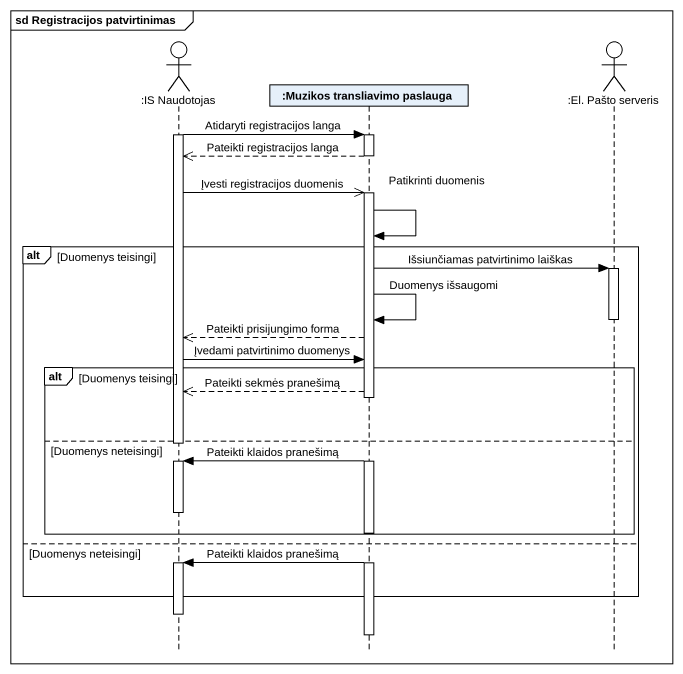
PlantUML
@startuml
mainframe sd Registracijos patvirtinimas
hide footbox
actor ":IS Naudotojas" as IS_Naudotojas
participant ":Muzikos transliavimo paslauga" as Muzikos_transliavimo
actor ":El. Pašto serveris" as El_Pašto_serveris

activate IS_Naudotojas
IS_Naudotojas -> Muzikos_transliavimo : Atidaryti registracijos langa
activate Muzikos_transliavimo
Muzikos_transliavimo -->> IS_Naudotojas : Pateikti registracijos langa
deactivate Muzikos_transliavimo
IS_Naudotojas ->> Muzikos_transliavimo : Įvesti registracijos duomenis
activate Muzikos_transliavimo
Muzikos_transliavimo -> Muzikos_transliavimo : Patikrinti duomenis
alt Duomenys teisingi
  Muzikos_transliavimo -> El_Pašto_serveris : Išsiunčiamas patvirtinimo laiškas
  activate El_Pašto_serveris
  Muzikos_transliavimo -> Muzikos_transliavimo : Duomenys išsaugomi
  deactivate El_Pašto_serveris
  Muzikos_transliavimo -->> IS_Naudotojas : Pateikti prisijungimo forma
  IS_Naudotojas -> Muzikos_transliavimo : Įvedami patvirtinimo duomenys
  alt Duomenys teisingi
    Muzikos_transliavimo -->> IS_Naudotojas : Pateikti sekmės pranešimą
  else Duomenys neteisingi
    deactivate IS_Naudotojas
    Muzikos_transliavimo -> IS_Naudotojas : Pateikti klaidos pranešimą
    activate IS_Naudotojas
    deactivate IS_Naudotojas
  end
else Duomenys neteisingi
  Muzikos_transliavimo -> IS_Naudotojas : Pateikti klaidos pranešimą
  activate IS_Naudotojas
end
deactivate IS_Naudotojas
deactivate Muzikos_transliavimo
@enduml
